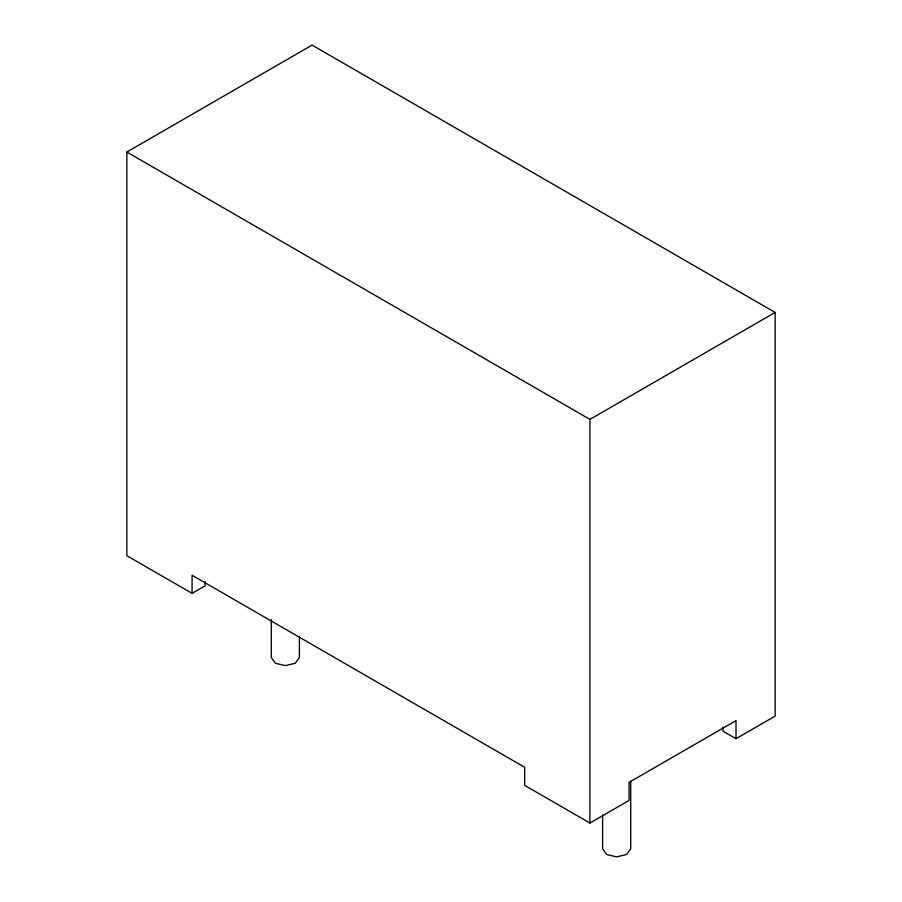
<?xml version="1.0" encoding="UTF-8"?>
<svg xmlns="http://www.w3.org/2000/svg" width="902" height="902" viewBox="0 0 902 902"><rect width="100%" height="100%" fill="white"/><g stroke="black" fill="none" stroke-linecap="round" stroke-linejoin="round"><path stroke-width="1.35" d="M205.126 581.655L205.126 585.815L192.081 593.347L126.855 555.7L126.855 152.043L312.081 45.1L775.145 312.442L775.145 716.109L736.009 738.693L722.964 731.161L722.964 726.989M126.855 152.043L589.919 419.385L775.145 312.442M192.081 593.347L192.081 575.273L524.693 767.309L524.693 785.383L589.919 823.041L629.055 800.446L629.055 782.372L736.009 720.619L736.009 738.693M630.712 781.222L630.712 848.782L626.597 854.521L616.664 856.9L606.719 854.521L602.604 848.782L602.604 815.002M589.919 419.385L589.919 823.041M299.396 636.384L299.396 657.502L295.281 663.241L285.336 665.62L275.403 663.241L271.288 657.502L271.288 619.494"/></g></svg>
